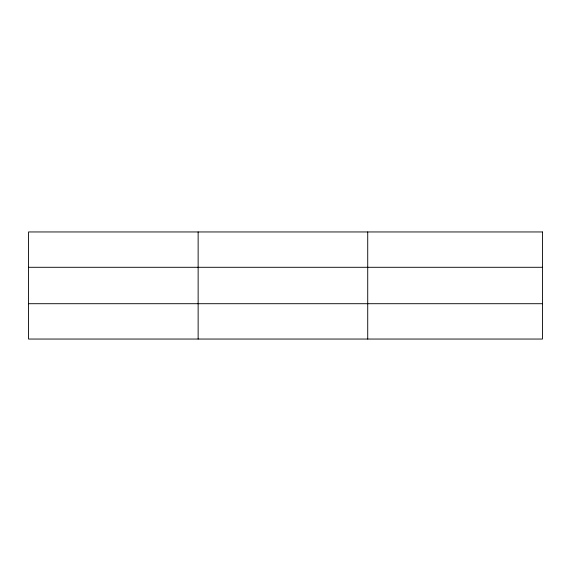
<?xml version="1.0" encoding="UTF-8"?>
<svg xmlns="http://www.w3.org/2000/svg" width="571" height="571" viewBox="0 0 571 571"><rect width="100%" height="100%" fill="white"/><g stroke="black" fill="none" stroke-linecap="round" stroke-linejoin="round"><path stroke-width="0.86" d="M198.137 231.954L198.137 339.046M367.724 231.954L367.724 339.046M28.55 267.292L542.45 267.292M28.55 303.708L542.45 303.708M542.45 231.954L542.45 339.046L28.55 339.046L28.55 231.954L542.45 231.954"/></g></svg>
